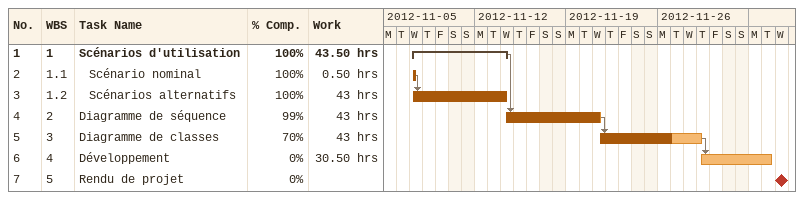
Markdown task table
| ID | WBS | Task | Start | Finish | Predecessors | % complete | Work (h) |
|---|---|---|---|---|---|---|---|
| 1 | 1 | **Scénarios d'utilisation** | 2012-11-07 | 2012-11-14 |  | 100 | 43.50 |
| 2 | 1.1 | Scénario nominal | 2012-11-07 | 2012-11-07 |  | 100 | 0.50 |
| 3 | 1.2 | Scénarios alternatifs | 2012-11-07 | 2012-11-14 | 2 | 100 | 43 |
| 4 | 2 | Diagramme de séquence | 2012-11-14 | 2012-11-21 | 1 | 99 | 43 |
| 5 | 3 | Diagramme de classes | 2012-11-21 | 2012-11-29 | 4 | 70 | 43 |
| 6 | 4 | Développement | 2012-11-29 | 2012-12-04 | 5 | 0 | 30.50 |
| 7 | 5 | Rendu de projet (milestone) | 2012-12-05 | 2012-12-05 |  | 0 |  |
